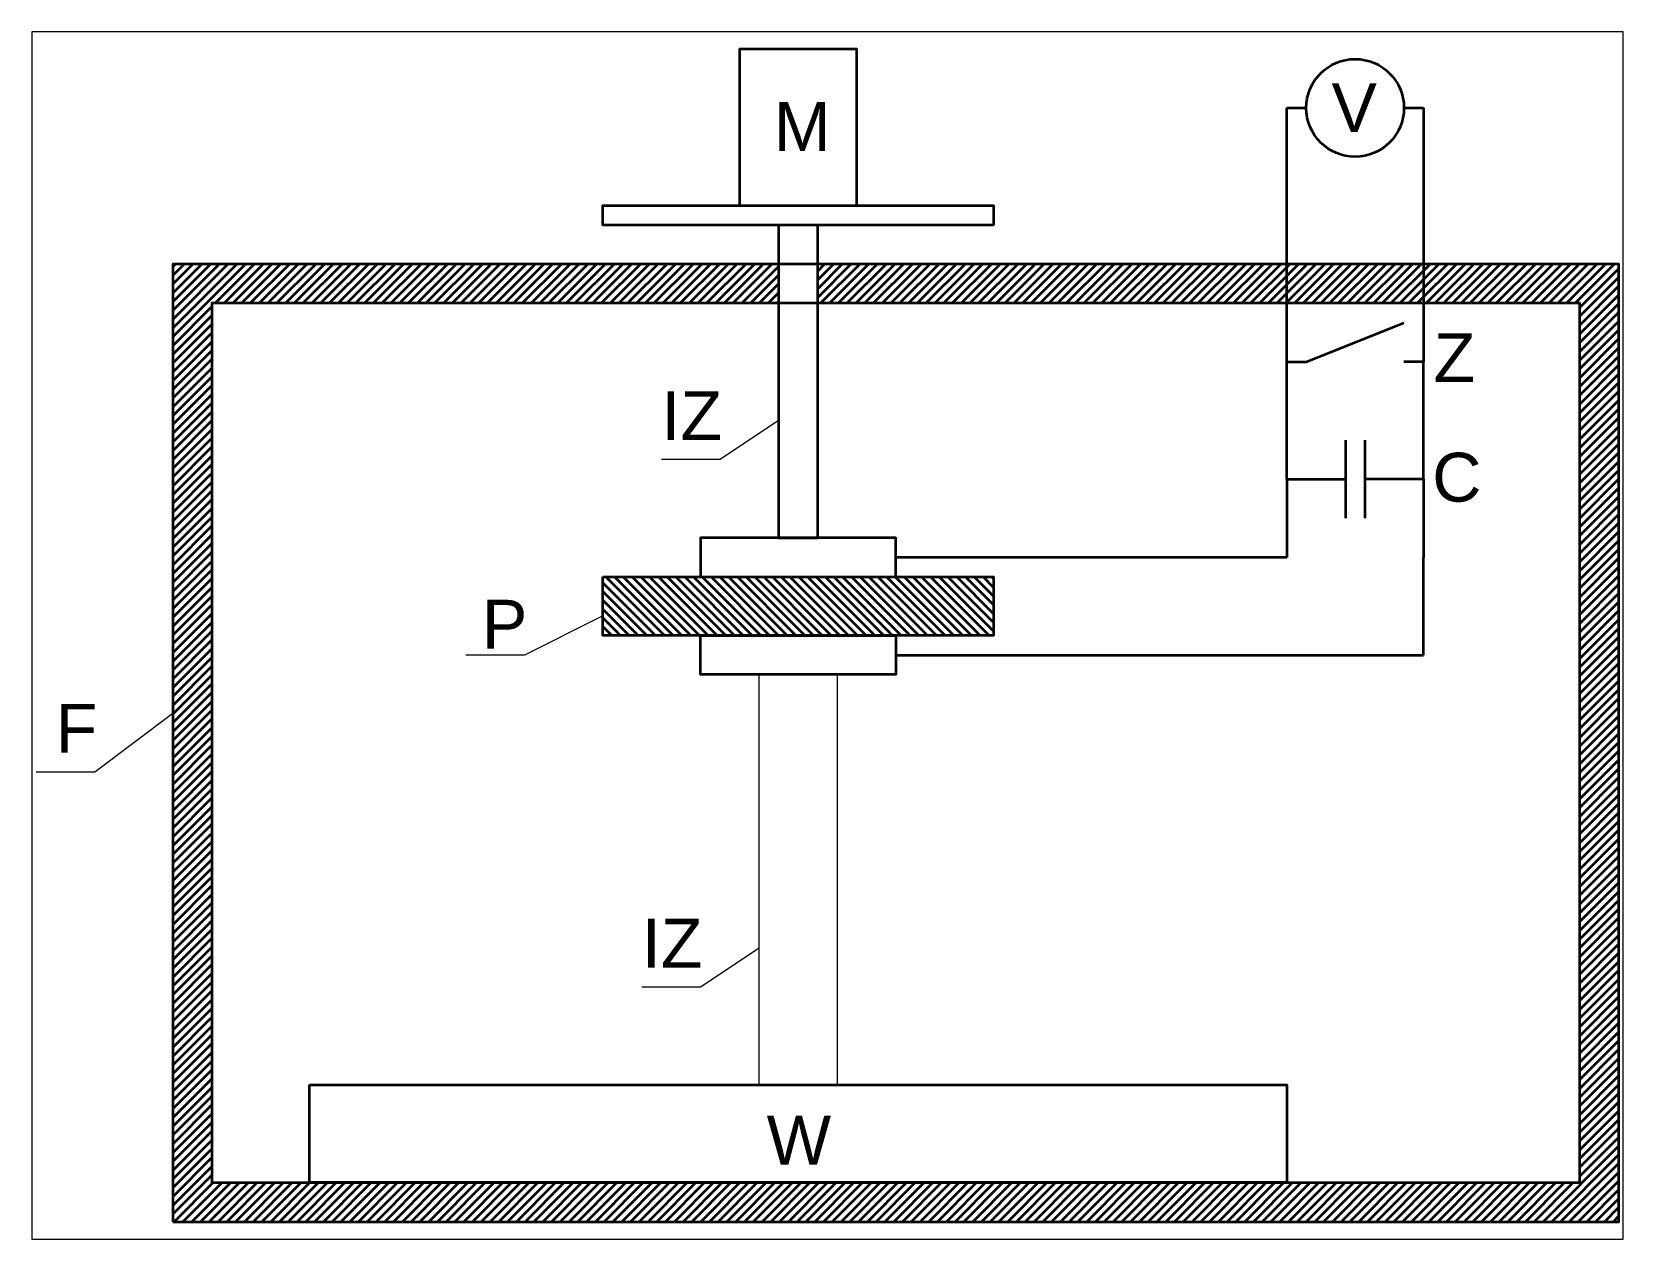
# Paper-space layout 'Layout2' of a CAD drawing. Header units: millimetres. Extents: x 26 to 231, y 20 to 176.
# The model-space entities are those that its viewports show. They can reach past a viewport. Long polylines and large blocks are cut down to what shows.
import ezdxf

# ---------------------------------------------------------------- set-up
doc = ezdxf.new("R2010")
doc.units = ezdxf.units.MM
doc.layers.get('0').update_dxf_attribs({"lineweight": 35})
doc.layers.add('objasnienia', color=7, linetype='Continuous', lineweight=18)
doc.styles.get("Standard").update_dxf_attribs({"font": 'arial.ttf'})

msp = doc.modelspace()

# ---------------------------------------------------------------- hatches: boundary and pattern name
h = msp.add_hatch()
h.set_pattern_fill('ANSI31', color=256)
h.paths.add_polyline_path([(2490, 1620), (2180, 1620), (2180, 1130), (2920, 1130), (2920, 1620), (2820, 1620), (2820, 1600), (2900, 1600), (2900, 1150), (2200, 1150), (2200, 1600), (2490, 1600)])
h.paths.add_polyline_path([(2750, 1620), (2510, 1620), (2510, 1600), (2750, 1600)], flags=17)
h.paths.add_polyline_path([(2820, 1620), (2750, 1620), (2750, 1600), (2820, 1600)], flags=17)
h = msp.add_hatch()
h.set_pattern_fill('ANSI31', color=256, angle=90)
h.paths.add_polyline_path([(2600, 1460), (2400, 1460), (2400, 1430), (2600, 1430)])

# ---------------------------------------------------------------- linework, layer by layer
at = {"lineweight": 35}
for p, q in [((2750, 1570), (2750, 1700)), ((2750, 1700), (2760, 1700)), ((2810, 1700), (2820, 1700)), ((2820, 1700), (2820, 1570)), ((2760, 1570), (2810, 1590)), ((2750, 1510), (2750, 1570)), ((2750, 1570), (2760, 1570)), ((2820, 1570), (2810, 1570)), ((2820, 1510), (2820, 1570)), ((2780, 1530), (2780, 1490)), ((2790, 1530), (2790, 1490)), ((2750, 1510), (2750, 1470)), ((2750, 1510), (2780, 1510)), ((2800, 1510), (2790, 1510)), ((2820, 1510), (2800, 1510)), ((2820, 1510), (2820, 1470)), ((2750, 1470), (2550, 1470)), ((2820, 1420), (2820, 1470)), ((2550, 1420), (2820, 1420))]:
    msp.add_line(p, q, dxfattribs=at)
for points in [[(2470, 1650), (2530, 1650), (2530, 1730), (2470, 1730)], [(2600, 1640), (2400, 1640), (2400, 1650), (2600, 1650)], [(2490, 1480), (2510, 1480), (2510, 1640), (2490, 1640)], [(2180, 1130), (2920, 1130), (2920, 1620), (2180, 1620)], [(2200, 1150), (2900, 1150), (2900, 1600), (2200, 1600)], [(2450, 1460), (2550, 1460), (2550, 1480), (2450, 1480)], [(2400, 1460), (2600, 1460), (2600, 1430), (2400, 1430)], [(2450, 1430), (2550, 1430), (2550, 1410), (2450, 1410)], [(2250, 1200), (2750, 1200), (2750, 1150), (2250, 1150)]]:
    msp.add_lwpolyline(points, close=True, dxfattribs=at)
msp.add_circle((2785, 1700), 25, dxfattribs=at)
at = {"layer": 'objasnienia'}
for p, q in [((2490, 1540), (2460, 1520)), ((2460, 1520), (2430, 1520)), ((2400, 1440), (2360, 1420)), ((2360, 1420), (2330, 1420)), ((2180, 1390), (2140, 1360)), ((2140, 1360), (2110, 1360)), ((2480, 1270), (2450, 1250)), ((2450, 1250), (2420, 1250))]:
    msp.add_line(p, q, dxfattribs=at)
msp.add_lwpolyline([(2480, 1410), (2520, 1410), (2520, 1200), (2480, 1200)], close=True, dxfattribs=at)

# ---------------------------------------------------------------- texts
at = {"lineweight": 35, "char_height": 25, "attachment_point": 1}
for s, insert in [('V', (2772.89, 1712.67)), ('M', (2487.57, 1703.02)), ('Z', (2825.17, 1584.72)), ('IZ', (2430, 1555)), ('C', (2824.46, 1523.51)), ('P', (2338.13, 1448.27)), ('F', (2120, 1395)), ('IZ', (2420, 1285)), ('W', (2483.87, 1184.21))]:
    msp.add_mtext_dynamic_manual_height_columns(s, width=30, gutter_width=300, heights=[0], dxfattribs=dict(at, insert=insert))

psp = doc.layouts.new('Layout2')

# ---------------------------------------------------------------- viewports
at = {"layer": 'objasnienia'}
psp.add_viewport(center=(128.5, 97.5), size=(205.6, 156), view_center_point=(2515, 1430), view_height=617.8957, dxfattribs=at)

doc.saveas('drawing.dxf')
